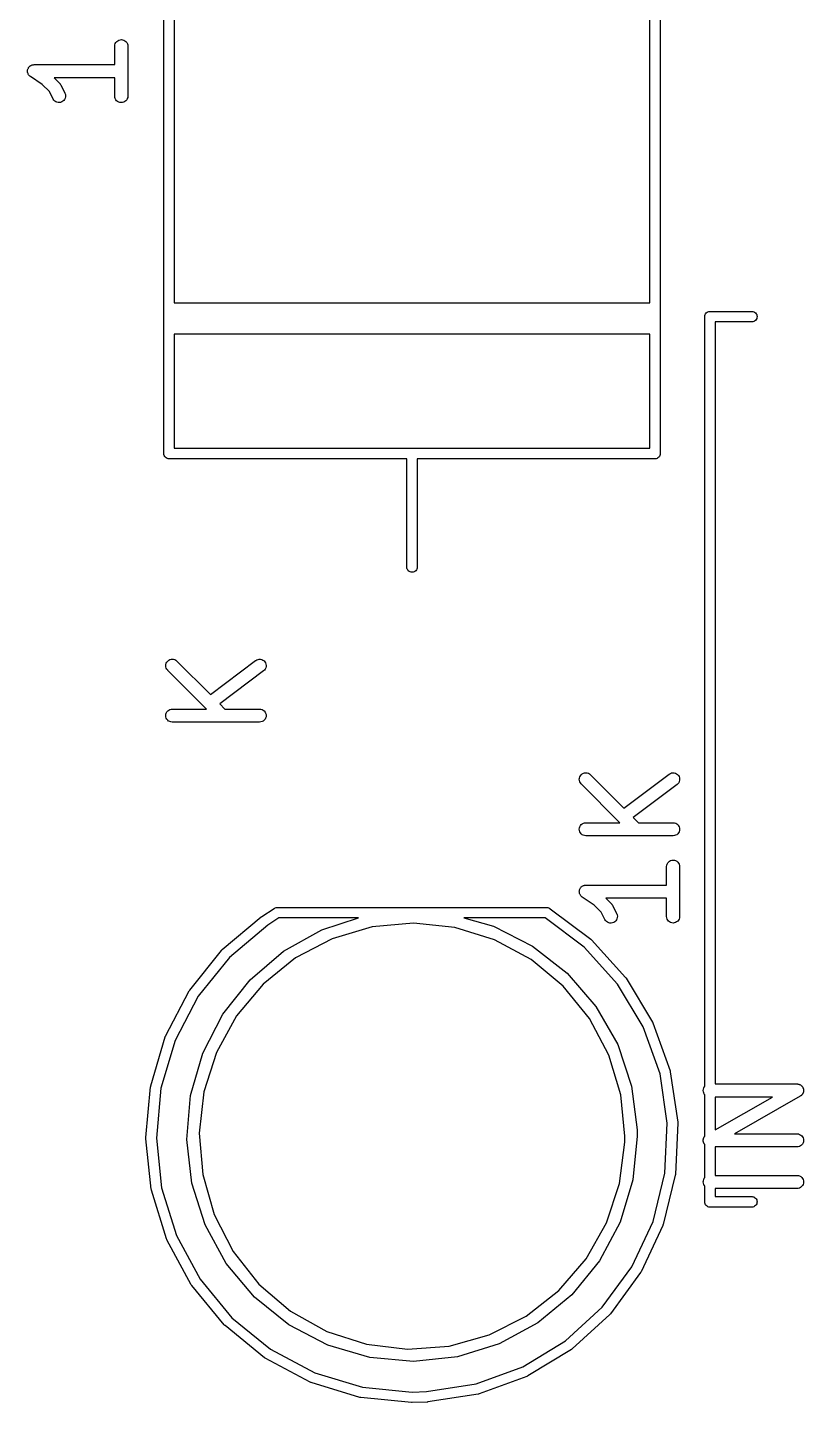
# Model space of a CAD drawing. Extents: x 84.8 to 173.4, y -140 to -47.1.
# Drawn here: x 137.83 to 146.73, y -133.35 to -117.6 of the extents above; entities that cross this region are included whole.
import ezdxf

# ---------------------------------------------------------------- set-up
doc = ezdxf.new("R2010")
doc.units = 0
doc.header["$MEASUREMENT"] = 0
doc.layers.add('BLACK', color=7, linetype='CONTINUOUS')

msp = doc.modelspace()

# ---------------------------------------------------------------- linework, layer by layer
at = {"layer": 'BLACK', "linetype": 'CONTINUOUS'}
for p, q in [((139.395, -120.811), (139.395, -112.725)), ((139.515, -112.782), (139.515, -120.754)), ((144.965, -120.754), (144.965, -113.007)), ((145.085, -113.007), (145.085, -120.811)), ((138.832, -117.815), (138.834, -117.801)), ((138.834, -117.801), (138.838, -117.787)), ((138.838, -117.787), (138.845, -117.774)), ((138.845, -117.774), (138.855, -117.763)), ((138.855, -117.763), (138.866, -117.754)), ((138.866, -117.754), (138.879, -117.747)), ((138.879, -117.747), (138.893, -117.743)), ((138.893, -117.743), (138.908, -117.741)), ((138.908, -117.741), (138.922, -117.743)), ((138.922, -117.743), (138.936, -117.747)), ((138.936, -117.747), (138.949, -117.754)), ((138.949, -117.754), (138.961, -117.763)), ((138.961, -117.763), (138.97, -117.775)), ((138.97, -117.775), (138.977, -117.788)), ((138.977, -117.788), (138.981, -117.802)), ((138.981, -117.802), (138.982, -117.816)), ((138.832, -117.816), (138.832, -117.815)), ((138.832, -118.027), (138.832, -117.816)), ((138.982, -117.816), (138.982, -118.388)), ((137.832, -118.101), (137.833, -118.094)), ((137.833, -118.109), (137.832, -118.101)), ((137.832, -118.101), (137.832, -118.101)), ((137.832, -118.101), (137.832, -118.101)), ((137.833, -118.094), (137.834, -118.087)), ((137.834, -118.116), (137.833, -118.109)), ((137.834, -118.087), (137.836, -118.079)), ((137.834, -118.087), (137.834, -118.087)), ((137.834, -118.087), (137.834, -118.087)), ((137.836, -118.123), (137.834, -118.116)), ((137.834, -118.116), (137.834, -118.116)), ((137.834, -118.116), (137.834, -118.116)), ((137.836, -118.079), (137.838, -118.073)), ((137.838, -118.13), (137.836, -118.123)), ((137.838, -118.073), (137.842, -118.066)), ((137.838, -118.073), (137.838, -118.073)), ((137.838, -118.073), (137.838, -118.073)), ((137.842, -118.066), (137.845, -118.06)), ((137.845, -118.06), (137.85, -118.054)), ((137.845, -118.06), (137.845, -118.06)), ((137.845, -118.06), (137.845, -118.06)), ((137.85, -118.054), (137.855, -118.049)), ((137.855, -118.049), (137.86, -118.044)), ((137.855, -118.049), (137.855, -118.049)), ((137.855, -118.049), (137.855, -118.049)), ((137.86, -118.044), (137.866, -118.04)), ((137.866, -118.039), (137.873, -118.036)), ((137.866, -118.04), (137.866, -118.039)), ((137.866, -118.04), (137.866, -118.04)), ((137.873, -118.036), (137.879, -118.033)), ((137.879, -118.033), (137.886, -118.031)), ((137.879, -118.033), (137.879, -118.033)), ((137.879, -118.033), (137.879, -118.033)), ((137.886, -118.031), (137.893, -118.028)), ((137.893, -118.028), (137.893, -118.028)), ((137.893, -118.028), (137.893, -118.028)), ((137.893, -118.028), (137.9, -118.028)), ((137.9, -118.028), (137.907, -118.027)), ((137.907, -118.027), (138.832, -118.027)), ((137.841, -118.136), (137.838, -118.13)), ((137.838, -118.13), (137.838, -118.13)), ((137.838, -118.13), (137.838, -118.13)), ((137.845, -118.143), (137.841, -118.136)), ((137.849, -118.149), (137.845, -118.143)), ((137.845, -118.143), (137.845, -118.143)), ((137.845, -118.143), (137.845, -118.143)), ((137.854, -118.154), (137.849, -118.149)), ((137.859, -118.159), (137.854, -118.154)), ((137.854, -118.154), (137.854, -118.154)), ((137.854, -118.154), (137.854, -118.154)), ((137.865, -118.164), (137.859, -118.159)), ((137.866, -118.164), (137.865, -118.164)), ((137.865, -118.164), (137.865, -118.164)), ((137.865, -118.164), (137.865, -118.164)), ((137.865, -118.164), (137.865, -118.164)), ((138.002, -118.256), (137.866, -118.164)), ((138.084, -118.337), (138.002, -118.256)), ((138.832, -118.177), (138.136, -118.177)), ((138.136, -118.177), (138.199, -118.239)), ((138.199, -118.239), (138.199, -118.24)), ((138.199, -118.24), (138.202, -118.243)), ((138.202, -118.243), (138.205, -118.247)), ((138.205, -118.247), (138.206, -118.249)), ((138.206, -118.249), (138.208, -118.252)), ((138.208, -118.252), (138.21, -118.255)), ((138.21, -118.255), (138.213, -118.259)), ((138.213, -118.259), (138.26, -118.354)), ((138.832, -118.388), (138.832, -118.177)), ((138.126, -118.421), (138.084, -118.337)), ((138.134, -118.434), (138.126, -118.421)), ((138.144, -118.444), (138.134, -118.434)), ((138.249, -118.437), (138.239, -118.447)), ((138.258, -118.425), (138.249, -118.437)), ((138.264, -118.412), (138.258, -118.425)), ((138.26, -118.354), (138.261, -118.355)), ((138.261, -118.355), (138.266, -118.369)), ((138.267, -118.398), (138.264, -118.412)), ((138.266, -118.369), (138.268, -118.383)), ((138.268, -118.383), (138.267, -118.398)), ((138.834, -118.402), (138.832, -118.388)), ((138.838, -118.416), (138.834, -118.402)), ((138.845, -118.429), (138.838, -118.416)), ((138.854, -118.441), (138.845, -118.429)), ((138.969, -118.43), (138.96, -118.441)), ((138.976, -118.417), (138.969, -118.43)), ((138.981, -118.403), (138.976, -118.417)), ((138.982, -118.389), (138.981, -118.403)), ((138.982, -118.388), (138.982, -118.389)), ((138.156, -118.453), (138.144, -118.444)), ((138.169, -118.459), (138.156, -118.453)), ((138.183, -118.462), (138.169, -118.459)), ((138.198, -118.463), (138.183, -118.462)), ((138.212, -118.46), (138.198, -118.463)), ((138.226, -118.455), (138.212, -118.46)), ((138.239, -118.447), (138.226, -118.455)), ((138.865, -118.45), (138.854, -118.441)), ((138.878, -118.457), (138.865, -118.45)), ((138.892, -118.461), (138.878, -118.457)), ((138.907, -118.463), (138.892, -118.461)), ((138.921, -118.461), (138.907, -118.463)), ((138.935, -118.457), (138.921, -118.461)), ((138.948, -118.45), (138.935, -118.457)), ((138.96, -118.441), (138.948, -118.45)), ((139.515, -120.754), (144.965, -120.754)), ((139.395, -120.814), (139.395, -120.811)), ((139.395, -120.817), (139.395, -120.814)), ((139.395, -120.931), (139.395, -120.817)), ((139.395, -120.934), (139.395, -120.931)), ((139.395, -120.937), (139.395, -120.934)), ((139.395, -121.051), (139.395, -120.937)), ((145.085, -120.811), (145.085, -120.814)), ((145.085, -120.814), (145.085, -120.817)), ((145.085, -120.817), (145.085, -120.931)), ((145.085, -120.931), (145.085, -120.934)), ((145.085, -120.934), (145.085, -120.937)), ((145.085, -120.937), (145.085, -121.051)), ((145.594, -120.914), (145.595, -120.902)), ((145.594, -120.917), (145.594, -120.914)), ((145.594, -129.732), (145.594, -120.917)), ((145.595, -120.902), (145.598, -120.891)), ((145.598, -120.891), (145.604, -120.881)), ((145.604, -120.881), (145.611, -120.871)), ((145.611, -120.871), (145.621, -120.864)), ((145.621, -120.864), (145.631, -120.858)), ((145.631, -120.858), (145.642, -120.855)), ((145.642, -120.855), (145.651, -120.854)), ((145.651, -120.854), (145.654, -120.854)), ((145.654, -120.854), (145.657, -120.854)), ((145.657, -120.854), (146.137, -120.854)), ((146.137, -120.854), (146.146, -120.855)), ((146.146, -120.855), (146.157, -120.858)), ((146.157, -120.858), (146.167, -120.864)), ((146.167, -120.864), (146.177, -120.871)), ((146.177, -120.957), (146.167, -120.964)), ((146.177, -120.871), (146.184, -120.881)), ((146.184, -120.947), (146.177, -120.957)), ((146.184, -120.881), (146.19, -120.891)), ((146.19, -120.937), (146.184, -120.947)), ((146.19, -120.891), (146.193, -120.902)), ((146.193, -120.926), (146.19, -120.937)), ((146.193, -120.902), (146.194, -120.914)), ((146.194, -120.914), (146.193, -120.926)), ((139.395, -121.054), (139.395, -121.051)), ((139.395, -121.057), (139.395, -121.054)), ((139.395, -122.479), (139.395, -121.057)), ((139.515, -121.114), (139.515, -122.422)), ((144.965, -121.114), (139.515, -121.114)), ((144.965, -122.422), (144.965, -121.114)), ((145.085, -121.051), (145.085, -121.054)), ((145.085, -121.054), (145.085, -121.057)), ((145.085, -121.057), (145.085, -122.479)), ((146.137, -120.974), (145.714, -120.974)), ((145.714, -120.974), (145.714, -129.703)), ((146.146, -120.973), (146.137, -120.974)), ((146.157, -120.97), (146.146, -120.973)), ((146.167, -120.964), (146.157, -120.97)), ((139.395, -122.482), (139.395, -122.479)), ((139.396, -122.494), (139.395, -122.482)), ((139.399, -122.505), (139.396, -122.494)), ((139.405, -122.515), (139.399, -122.505)), ((139.412, -122.525), (139.405, -122.515)), ((139.422, -122.532), (139.412, -122.525)), ((139.432, -122.538), (139.422, -122.532)), ((139.515, -122.422), (142.237, -122.422)), ((142.237, -122.422), (142.24, -122.422)), ((142.24, -122.422), (142.243, -122.422)), ((142.243, -122.422), (144.965, -122.422)), ((145.058, -122.532), (145.048, -122.538)), ((145.068, -122.525), (145.058, -122.532)), ((145.075, -122.515), (145.068, -122.525)), ((145.081, -122.505), (145.075, -122.515)), ((145.084, -122.494), (145.081, -122.505)), ((145.085, -122.482), (145.084, -122.494)), ((145.085, -122.479), (145.085, -122.482)), ((139.443, -122.541), (139.432, -122.538)), ((139.452, -122.542), (139.443, -122.541)), ((139.455, -122.542), (139.452, -122.542)), ((139.452, -122.542), (139.452, -122.542)), ((139.458, -122.542), (139.455, -122.542)), ((142.18, -122.542), (139.458, -122.542)), ((142.18, -123.785), (142.18, -122.542)), ((145.022, -122.542), (142.3, -122.542)), ((142.3, -122.542), (142.3, -123.785)), ((145.025, -122.542), (145.022, -122.542)), ((145.028, -122.542), (145.025, -122.542)), ((145.037, -122.541), (145.028, -122.542)), ((145.028, -122.542), (145.028, -122.542)), ((145.048, -122.538), (145.037, -122.541)), ((142.181, -123.794), (142.18, -123.785)), ((142.184, -123.805), (142.181, -123.794)), ((142.299, -123.794), (142.296, -123.805)), ((142.3, -123.785), (142.299, -123.794)), ((142.19, -123.815), (142.184, -123.805)), ((142.197, -123.825), (142.19, -123.815)), ((142.207, -123.832), (142.197, -123.825)), ((142.217, -123.838), (142.207, -123.832)), ((142.228, -123.841), (142.217, -123.838)), ((142.24, -123.842), (142.228, -123.841)), ((142.252, -123.841), (142.24, -123.842)), ((142.263, -123.838), (142.252, -123.841)), ((142.273, -123.832), (142.263, -123.838)), ((142.283, -123.825), (142.273, -123.832)), ((142.29, -123.815), (142.283, -123.825)), ((142.296, -123.805), (142.29, -123.815)), ((139.417, -124.912), (139.419, -124.897)), ((139.419, -124.897), (139.423, -124.883)), ((139.423, -124.883), (139.43, -124.87)), ((139.43, -124.87), (139.44, -124.859)), ((139.44, -124.859), (139.451, -124.85)), ((139.451, -124.85), (139.464, -124.843)), ((139.464, -124.843), (139.478, -124.839)), ((139.478, -124.839), (139.493, -124.837)), ((139.493, -124.837), (139.507, -124.839)), ((139.507, -124.839), (139.521, -124.843)), ((139.521, -124.843), (139.534, -124.85)), ((139.534, -124.85), (139.545, -124.859)), ((139.545, -124.859), (139.928, -125.242)), ((139.928, -125.242), (140.447, -124.852)), ((140.447, -124.852), (140.448, -124.852)), ((140.448, -124.852), (140.461, -124.844)), ((140.461, -124.844), (140.475, -124.84)), ((140.475, -124.84), (140.489, -124.838)), ((140.489, -124.838), (140.504, -124.838)), ((140.504, -124.838), (140.518, -124.842)), ((140.518, -124.842), (140.531, -124.848)), ((140.531, -124.848), (140.543, -124.857)), ((140.543, -124.857), (140.553, -124.868)), ((140.553, -124.868), (140.56, -124.88)), ((140.56, -124.88), (140.565, -124.894)), ((140.565, -124.894), (140.567, -124.909)), ((139.419, -124.926), (139.417, -124.912)), ((139.423, -124.94), (139.419, -124.926)), ((139.429, -124.953), (139.423, -124.94)), ((139.439, -124.965), (139.429, -124.953)), ((139.439, -124.966), (139.439, -124.965)), ((139.883, -125.409), (139.439, -124.966)), ((140.537, -124.972), (140.035, -125.349)), ((140.548, -124.963), (140.537, -124.972)), ((140.557, -124.951), (140.548, -124.963)), ((140.563, -124.938), (140.557, -124.951)), ((140.567, -124.923), (140.563, -124.938)), ((140.567, -124.909), (140.567, -124.923)), ((140.035, -125.349), (140.095, -125.409)), ((139.417, -125.483), (139.419, -125.469)), ((139.419, -125.498), (139.417, -125.483)), ((139.419, -125.469), (139.423, -125.455)), ((139.423, -125.512), (139.419, -125.498)), ((139.423, -125.455), (139.43, -125.442)), ((139.43, -125.525), (139.423, -125.512)), ((139.43, -125.442), (139.44, -125.431)), ((139.439, -125.536), (139.43, -125.525)), ((139.44, -125.431), (139.451, -125.421)), ((139.451, -125.421), (139.464, -125.415)), ((139.464, -125.415), (139.478, -125.41)), ((139.478, -125.41), (139.492, -125.409)), ((139.492, -125.409), (139.883, -125.409)), ((140.095, -125.409), (140.492, -125.409)), ((140.492, -125.409), (140.493, -125.409)), ((140.493, -125.409), (140.508, -125.411)), ((140.508, -125.411), (140.522, -125.415)), ((140.522, -125.415), (140.535, -125.422)), ((140.535, -125.422), (140.546, -125.431)), ((140.555, -125.526), (140.545, -125.537)), ((140.546, -125.431), (140.555, -125.443)), ((140.555, -125.443), (140.562, -125.456)), ((140.562, -125.513), (140.555, -125.526)), ((140.562, -125.456), (140.566, -125.47)), ((140.566, -125.499), (140.562, -125.513)), ((140.566, -125.47), (140.567, -125.484)), ((140.567, -125.484), (140.566, -125.499)), ((139.45, -125.546), (139.439, -125.536)), ((139.463, -125.553), (139.45, -125.546)), ((139.477, -125.557), (139.463, -125.553)), ((139.491, -125.559), (139.477, -125.557)), ((139.492, -125.559), (139.491, -125.559)), ((140.492, -125.559), (139.492, -125.559)), ((140.507, -125.557), (140.492, -125.559)), ((140.521, -125.553), (140.507, -125.557)), ((140.534, -125.546), (140.521, -125.553)), ((140.545, -125.537), (140.534, -125.546)), ((144.18, -126.161), (144.191, -126.152)), ((144.191, -126.152), (144.204, -126.145)), ((144.204, -126.145), (144.218, -126.141)), ((144.218, -126.141), (144.233, -126.139)), ((144.233, -126.139), (144.247, -126.141)), ((144.247, -126.141), (144.261, -126.145)), ((144.261, -126.145), (144.274, -126.152)), ((144.274, -126.152), (144.285, -126.161)), ((144.668, -126.544), (145.187, -126.154)), ((145.187, -126.154), (145.188, -126.154)), ((145.188, -126.154), (145.201, -126.146)), ((145.201, -126.146), (145.215, -126.141)), ((145.215, -126.141), (145.229, -126.139)), ((145.229, -126.139), (145.244, -126.14)), ((145.244, -126.14), (145.258, -126.144)), ((145.258, -126.144), (145.271, -126.15)), ((145.271, -126.15), (145.283, -126.159)), ((144.157, -126.213), (144.159, -126.199)), ((144.159, -126.228), (144.157, -126.213)), ((144.159, -126.199), (144.163, -126.185)), ((144.163, -126.242), (144.159, -126.228)), ((144.163, -126.185), (144.17, -126.172)), ((144.169, -126.255), (144.163, -126.242)), ((144.179, -126.267), (144.169, -126.255)), ((144.17, -126.172), (144.18, -126.161)), ((144.623, -126.711), (144.179, -126.267)), ((144.179, -126.267), (144.179, -126.267)), ((144.285, -126.161), (144.668, -126.544)), ((145.277, -126.274), (144.775, -126.651)), ((145.288, -126.264), (145.277, -126.274)), ((145.283, -126.159), (145.293, -126.17)), ((145.297, -126.253), (145.288, -126.264)), ((145.293, -126.17), (145.3, -126.182)), ((145.303, -126.239), (145.297, -126.253)), ((145.3, -126.182), (145.305, -126.196)), ((145.307, -126.225), (145.303, -126.239)), ((145.305, -126.196), (145.307, -126.211)), ((145.307, -126.211), (145.307, -126.225)), ((144.157, -126.785), (144.159, -126.771)), ((144.159, -126.8), (144.157, -126.785)), ((144.159, -126.771), (144.163, -126.757)), ((144.163, -126.757), (144.17, -126.744)), ((144.17, -126.744), (144.18, -126.732)), ((144.18, -126.732), (144.191, -126.723)), ((144.191, -126.723), (144.204, -126.716)), ((144.204, -126.716), (144.218, -126.712)), ((144.218, -126.712), (144.232, -126.711)), ((144.232, -126.711), (144.623, -126.711)), ((144.775, -126.651), (144.835, -126.711)), ((144.835, -126.711), (145.232, -126.711)), ((145.232, -126.711), (145.233, -126.711)), ((145.233, -126.711), (145.248, -126.712)), ((145.248, -126.712), (145.262, -126.717)), ((145.262, -126.717), (145.275, -126.724)), ((145.275, -126.724), (145.286, -126.733)), ((145.286, -126.733), (145.295, -126.745)), ((145.295, -126.745), (145.302, -126.758)), ((145.302, -126.758), (145.306, -126.772)), ((145.306, -126.772), (145.307, -126.786)), ((145.307, -126.786), (145.306, -126.801)), ((144.163, -126.814), (144.159, -126.8)), ((144.17, -126.827), (144.163, -126.814)), ((144.179, -126.838), (144.17, -126.827)), ((144.19, -126.848), (144.179, -126.838)), ((144.203, -126.855), (144.19, -126.848)), ((144.217, -126.859), (144.203, -126.855)), ((144.231, -126.861), (144.217, -126.859)), ((144.232, -126.861), (144.231, -126.861)), ((145.232, -126.861), (144.232, -126.861)), ((145.247, -126.859), (145.232, -126.861)), ((145.261, -126.855), (145.247, -126.859)), ((145.274, -126.848), (145.261, -126.855)), ((145.285, -126.839), (145.274, -126.848)), ((145.295, -126.828), (145.285, -126.839)), ((145.302, -126.815), (145.295, -126.828)), ((145.306, -126.801), (145.302, -126.815)), ((145.157, -127.213), (145.159, -127.199)), ((145.157, -127.214), (145.157, -127.213)), ((145.157, -127.425), (145.157, -127.214)), ((145.159, -127.199), (145.163, -127.185)), ((145.163, -127.185), (145.17, -127.172)), ((145.17, -127.172), (145.18, -127.161)), ((145.18, -127.161), (145.191, -127.152)), ((145.191, -127.152), (145.204, -127.145)), ((145.204, -127.145), (145.218, -127.141)), ((145.218, -127.141), (145.233, -127.139)), ((145.233, -127.139), (145.247, -127.141)), ((145.247, -127.141), (145.261, -127.145)), ((145.261, -127.145), (145.274, -127.152)), ((145.274, -127.152), (145.286, -127.161)), ((145.286, -127.161), (145.295, -127.173)), ((145.295, -127.173), (145.302, -127.186)), ((145.302, -127.186), (145.306, -127.2)), ((145.306, -127.2), (145.307, -127.214)), ((145.307, -127.214), (145.307, -127.786)), ((144.157, -127.499), (144.158, -127.492)), ((144.158, -127.507), (144.157, -127.499)), ((144.157, -127.499), (144.157, -127.499)), ((144.157, -127.499), (144.157, -127.499)), ((144.158, -127.492), (144.159, -127.485)), ((144.159, -127.514), (144.158, -127.507)), ((144.159, -127.485), (144.161, -127.478)), ((144.159, -127.485), (144.159, -127.485)), ((144.159, -127.485), (144.159, -127.485)), ((144.161, -127.521), (144.159, -127.514)), ((144.159, -127.514), (144.159, -127.514)), ((144.159, -127.514), (144.159, -127.514)), ((144.161, -127.478), (144.163, -127.471)), ((144.163, -127.528), (144.161, -127.521)), ((144.163, -127.471), (144.167, -127.464)), ((144.163, -127.471), (144.163, -127.471)), ((144.163, -127.471), (144.163, -127.471)), ((144.166, -127.534), (144.163, -127.528)), ((144.163, -127.528), (144.163, -127.528)), ((144.163, -127.528), (144.163, -127.528)), ((144.17, -127.541), (144.166, -127.534)), ((144.167, -127.464), (144.17, -127.458)), ((144.17, -127.458), (144.175, -127.452)), ((144.17, -127.458), (144.17, -127.458)), ((144.17, -127.458), (144.17, -127.458)), ((144.174, -127.547), (144.17, -127.541)), ((144.17, -127.541), (144.17, -127.541)), ((144.17, -127.541), (144.17, -127.541)), ((144.179, -127.552), (144.174, -127.547)), ((144.175, -127.452), (144.18, -127.447)), ((144.184, -127.557), (144.179, -127.552)), ((144.179, -127.552), (144.179, -127.552)), ((144.179, -127.552), (144.179, -127.552)), ((144.18, -127.447), (144.185, -127.442)), ((144.18, -127.447), (144.18, -127.447)), ((144.18, -127.447), (144.18, -127.447)), ((144.19, -127.562), (144.184, -127.557)), ((144.185, -127.442), (144.191, -127.438)), ((144.191, -127.562), (144.19, -127.562)), ((144.19, -127.562), (144.19, -127.562)), ((144.19, -127.562), (144.19, -127.562)), ((144.19, -127.562), (144.19, -127.562)), ((144.191, -127.437), (144.198, -127.434)), ((144.191, -127.438), (144.191, -127.437)), ((144.191, -127.438), (144.191, -127.438)), ((144.327, -127.654), (144.191, -127.562)), ((144.198, -127.434), (144.204, -127.431)), ((144.204, -127.431), (144.211, -127.429)), ((144.204, -127.431), (144.204, -127.431)), ((144.204, -127.431), (144.204, -127.431)), ((144.211, -127.429), (144.218, -127.426)), ((144.218, -127.426), (144.218, -127.426)), ((144.218, -127.426), (144.218, -127.426)), ((144.218, -127.426), (144.225, -127.426)), ((144.225, -127.426), (144.232, -127.425)), ((144.232, -127.425), (145.157, -127.425)), ((145.157, -127.575), (144.461, -127.575)), ((144.461, -127.575), (144.524, -127.637)), ((145.157, -127.786), (145.157, -127.575)), ((140.518, -127.785), (140.659, -127.694)), ((140.659, -127.694), (140.662, -127.692)), ((140.662, -127.692), (140.672, -127.686)), ((140.672, -127.686), (140.683, -127.683)), ((140.683, -127.683), (140.692, -127.682)), ((140.692, -127.682), (143.788, -127.682)), ((143.788, -127.682), (143.797, -127.683)), ((143.797, -127.683), (143.808, -127.686)), ((143.808, -127.686), (143.818, -127.692)), ((143.818, -127.692), (143.824, -127.696)), ((143.824, -127.696), (144.289, -128.043)), ((144.409, -127.735), (144.327, -127.654)), ((144.524, -127.637), (144.524, -127.638)), ((144.524, -127.638), (144.527, -127.641)), ((144.527, -127.641), (144.53, -127.645)), ((144.53, -127.645), (144.531, -127.647)), ((144.531, -127.647), (144.533, -127.65)), ((144.533, -127.65), (144.535, -127.653)), ((144.535, -127.653), (144.538, -127.657)), ((144.538, -127.657), (144.585, -127.752)), ((140.065, -128.164), (140.512, -127.789)), ((140.586, -127.884), (140.146, -128.253)), ((140.512, -127.789), (140.515, -127.787)), ((140.512, -127.789), (140.512, -127.789)), ((140.515, -127.787), (140.518, -127.785)), ((140.713, -127.802), (140.586, -127.884)), ((141.625, -127.802), (140.713, -127.802)), ((141.207, -127.938), (141.625, -127.802)), ((142.257, -127.862), (141.783, -127.905)), ((142.731, -127.912), (142.257, -127.862)), ((143.765, -127.802), (142.834, -127.802)), ((142.834, -127.802), (143.173, -127.897)), ((144.212, -128.135), (143.765, -127.802)), ((144.451, -127.819), (144.409, -127.735)), ((144.459, -127.832), (144.451, -127.819)), ((144.469, -127.842), (144.459, -127.832)), ((144.481, -127.851), (144.469, -127.842)), ((144.494, -127.857), (144.481, -127.851)), ((144.508, -127.86), (144.494, -127.857)), ((144.523, -127.861), (144.508, -127.86)), ((144.537, -127.858), (144.523, -127.861)), ((144.551, -127.853), (144.537, -127.858)), ((144.564, -127.845), (144.551, -127.853)), ((144.574, -127.835), (144.564, -127.845)), ((144.583, -127.823), (144.574, -127.835)), ((144.589, -127.81), (144.583, -127.823)), ((144.585, -127.752), (144.586, -127.753)), ((144.586, -127.753), (144.591, -127.767)), ((144.592, -127.796), (144.589, -127.81)), ((144.591, -127.767), (144.593, -127.781)), ((144.593, -127.781), (144.592, -127.796)), ((145.159, -127.8), (145.157, -127.786)), ((145.163, -127.814), (145.159, -127.8)), ((145.17, -127.827), (145.163, -127.814)), ((145.179, -127.839), (145.17, -127.827)), ((145.19, -127.848), (145.179, -127.839)), ((145.203, -127.855), (145.19, -127.848)), ((145.217, -127.859), (145.203, -127.855)), ((145.232, -127.861), (145.217, -127.859)), ((145.246, -127.859), (145.232, -127.861)), ((145.26, -127.855), (145.246, -127.859)), ((145.273, -127.848), (145.26, -127.855)), ((145.285, -127.839), (145.273, -127.848)), ((145.294, -127.828), (145.285, -127.839)), ((145.301, -127.815), (145.294, -127.828)), ((145.306, -127.801), (145.301, -127.815)), ((145.307, -127.787), (145.306, -127.801)), ((145.307, -127.786), (145.307, -127.787)), ((140.768, -128.183), (141.207, -127.938)), ((141.326, -128.04), (140.904, -128.26)), ((141.783, -127.905), (141.326, -128.04)), ((143.186, -128.053), (142.731, -127.912)), ((143.173, -127.897), (143.622, -128.124)), ((144.289, -128.043), (144.289, -128.043)), ((144.289, -128.043), (144.293, -128.047)), ((144.293, -128.047), (144.297, -128.051)), ((139.691, -128.628), (140.057, -128.173)), ((140.057, -128.172), (140.061, -128.168)), ((140.057, -128.173), (140.057, -128.172)), ((140.061, -128.168), (140.065, -128.164)), ((140.384, -128.51), (140.768, -128.183)), ((143.604, -128.279), (143.186, -128.053)), ((143.622, -128.124), (144.019, -128.434)), ((144.595, -128.56), (144.212, -128.135)), ((144.297, -128.051), (144.688, -128.484)), ((140.146, -128.253), (139.788, -128.698)), ((140.904, -128.26), (140.533, -128.559)), ((143.971, -128.583), (143.604, -128.279)), ((140.071, -128.904), (140.384, -128.51)), ((144.019, -128.434), (144.348, -128.815)), ((144.688, -128.484), (144.689, -128.484)), ((144.689, -128.484), (144.692, -128.489)), ((144.692, -128.489), (144.695, -128.493)), ((144.695, -128.493), (144.995, -128.994)), ((139.414, -129.155), (139.685, -128.637)), ((139.685, -128.637), (139.688, -128.632)), ((139.685, -128.637), (139.685, -128.637)), ((139.688, -128.632), (139.691, -128.628)), ((140.533, -128.559), (140.227, -128.923)), ((144.272, -128.952), (143.971, -128.583)), ((144.889, -129.05), (144.595, -128.56)), ((139.788, -128.698), (139.523, -129.205)), ((144.348, -128.815), (144.597, -129.253)), ((139.841, -129.352), (140.071, -128.904)), ((140.227, -128.923), (139.997, -129.341)), ((144.496, -129.372), (144.272, -128.952)), ((145.082, -129.589), (144.889, -129.05)), ((144.995, -128.994), (144.995, -128.995)), ((144.995, -128.995), (144.998, -129)), ((144.998, -129), (145, -129.004)), ((145, -129.004), (145.197, -129.554)), ((139.245, -129.725), (139.41, -129.165)), ((139.523, -129.205), (139.362, -129.753)), ((139.41, -129.165), (139.412, -129.16)), ((139.41, -129.165), (139.41, -129.165)), ((139.412, -129.16), (139.414, -129.155)), ((144.597, -129.253), (144.756, -129.73)), ((139.702, -129.836), (139.841, -129.352)), ((139.997, -129.341), (139.853, -129.795)), ((144.634, -129.828), (144.496, -129.372)), ((145.166, -130.154), (145.082, -129.589)), ((145.197, -129.554), (145.197, -129.555)), ((145.197, -129.555), (145.198, -129.56)), ((145.198, -129.56), (145.199, -129.565)), ((145.199, -129.565), (145.286, -130.142)), ((139.19, -130.318), (139.243, -129.737)), ((139.243, -129.736), (139.244, -129.731)), ((139.243, -129.737), (139.243, -129.736)), ((139.244, -129.731), (139.245, -129.725)), ((139.362, -129.753), (139.31, -130.323)), ((144.756, -129.73), (144.819, -130.23)), ((145.577, -129.778), (145.579, -129.763)), ((145.579, -129.792), (145.577, -129.778)), ((145.579, -129.763), (145.583, -129.749)), ((145.583, -129.749), (145.59, -129.736)), ((145.59, -129.736), (145.594, -129.732)), ((145.714, -129.703), (146.652, -129.703)), ((146.652, -129.703), (146.653, -129.703)), ((146.653, -129.703), (146.656, -129.703)), ((146.656, -129.703), (146.658, -129.703)), ((146.658, -129.703), (146.663, -129.704)), ((146.663, -129.704), (146.668, -129.705)), ((146.668, -129.705), (146.67, -129.706)), ((146.67, -129.706), (146.673, -129.706)), ((146.673, -129.706), (146.677, -129.708)), ((146.677, -129.708), (146.682, -129.709)), ((146.682, -129.709), (146.684, -129.71)), ((146.684, -129.71), (146.686, -129.711)), ((146.686, -129.711), (146.691, -129.714)), ((146.691, -129.714), (146.695, -129.716)), ((146.695, -129.716), (146.697, -129.718)), ((146.697, -129.718), (146.699, -129.719)), ((146.699, -129.719), (146.702, -129.723)), ((146.702, -129.723), (146.706, -129.726)), ((146.706, -129.726), (146.708, -129.728)), ((146.708, -129.728), (146.709, -129.729)), ((146.709, -129.729), (146.712, -129.733)), ((146.712, -129.733), (146.715, -129.737)), ((146.715, -129.737), (146.716, -129.739)), ((146.716, -129.739), (146.718, -129.741)), ((146.718, -129.741), (146.72, -129.746)), ((146.72, -129.746), (146.722, -129.75)), ((146.722, -129.75), (146.723, -129.753)), ((146.723, -129.753), (146.724, -129.755)), ((146.724, -129.755), (146.725, -129.76)), ((146.725, -129.76), (146.726, -129.764)), ((146.726, -129.764), (146.726, -129.767)), ((146.726, -129.767), (146.727, -129.769)), ((146.727, -129.769), (146.727, -129.774)), ((146.727, -129.774), (146.727, -129.779)), ((146.727, -129.779), (146.727, -129.781)), ((139.66, -130.338), (139.702, -129.836)), ((139.853, -129.795), (139.8, -130.268)), ((144.68, -130.302), (144.634, -129.828)), ((145.583, -129.806), (145.579, -129.792)), ((145.59, -129.819), (145.583, -129.806)), ((145.594, -129.825), (145.59, -129.819)), ((145.594, -130.303), (145.594, -129.825)), ((145.714, -129.853), (145.714, -130.228)), ((145.714, -130.228), (146.37, -129.853)), ((146.37, -129.853), (145.714, -129.853)), ((146.69, -129.843), (145.935, -130.275)), ((146.692, -129.842), (146.69, -129.843)), ((146.694, -129.841), (146.692, -129.842)), ((146.698, -129.838), (146.694, -129.841)), ((146.702, -129.835), (146.698, -129.838)), ((146.703, -129.833), (146.702, -129.835)), ((146.705, -129.831), (146.703, -129.833)), ((146.708, -129.828), (146.705, -129.831)), ((146.712, -129.824), (146.708, -129.828)), ((146.713, -129.822), (146.712, -129.824)), ((146.715, -129.82), (146.713, -129.822)), ((146.717, -129.816), (146.715, -129.82)), ((146.719, -129.812), (146.717, -129.816)), ((146.72, -129.809), (146.719, -129.812)), ((146.722, -129.807), (146.72, -129.809)), ((146.723, -129.803), (146.722, -129.807)), ((146.725, -129.798), (146.723, -129.803)), ((146.726, -129.793), (146.725, -129.796)), ((146.725, -129.796), (146.725, -129.798)), ((146.727, -129.784), (146.726, -129.788)), ((146.726, -129.788), (146.726, -129.793)), ((146.727, -129.781), (146.727, -129.784)), ((144.819, -130.23), (144.82, -130.302)), ((145.139, -130.725), (145.166, -130.154)), ((145.286, -130.154), (145.259, -130.737)), ((145.286, -130.142), (145.286, -130.143)), ((145.286, -130.143), (145.286, -130.149)), ((145.286, -130.149), (145.286, -130.154)), ((139.19, -130.323), (139.19, -130.318)), ((139.19, -130.329), (139.19, -130.323)), ((139.19, -130.33), (139.19, -130.329)), ((139.251, -130.91), (139.19, -130.33)), ((139.31, -130.323), (139.37, -130.892)), ((139.716, -130.838), (139.66, -130.338)), ((139.8, -130.268), (139.84, -130.742)), ((144.619, -130.843), (144.679, -130.37)), ((144.679, -130.37), (144.68, -130.302)), ((144.82, -130.302), (144.771, -130.803)), ((145.577, -130.349), (145.578, -130.347)), ((145.578, -130.354), (145.577, -130.349)), ((145.578, -130.339), (145.579, -130.335)), ((145.578, -130.344), (145.578, -130.339)), ((145.578, -130.347), (145.578, -130.344)), ((145.578, -130.359), (145.578, -130.354)), ((145.578, -130.361), (145.578, -130.359)), ((145.579, -130.364), (145.578, -130.361)), ((145.579, -130.335), (145.58, -130.332)), ((145.58, -130.368), (145.579, -130.364)), ((145.58, -130.33), (145.582, -130.325)), ((145.58, -130.332), (145.58, -130.33)), ((145.581, -130.373), (145.58, -130.368)), ((145.582, -130.375), (145.581, -130.373)), ((145.582, -130.325), (145.583, -130.321)), ((145.583, -130.378), (145.582, -130.375)), ((145.583, -130.321), (145.584, -130.318)), ((145.585, -130.382), (145.583, -130.378)), ((145.584, -130.318), (145.585, -130.316)), ((145.585, -130.316), (145.588, -130.312)), ((145.587, -130.386), (145.585, -130.382)), ((145.588, -130.388), (145.587, -130.386)), ((145.588, -130.312), (145.59, -130.308)), ((145.59, -130.391), (145.588, -130.388)), ((145.59, -130.308), (145.592, -130.306)), ((145.593, -130.394), (145.59, -130.391)), ((145.592, -130.306), (145.593, -130.304)), ((145.593, -130.304), (145.594, -130.303)), ((145.594, -130.396), (145.593, -130.394)), ((145.594, -130.779), (145.594, -130.396)), ((145.935, -130.275), (146.652, -130.275)), ((146.652, -130.275), (146.653, -130.275)), ((146.653, -130.275), (146.668, -130.276)), ((146.668, -130.276), (146.682, -130.281)), ((146.682, -130.281), (146.695, -130.288)), ((146.705, -130.403), (146.694, -130.412)), ((146.695, -130.288), (146.706, -130.297)), ((146.715, -130.392), (146.705, -130.403)), ((146.706, -130.297), (146.715, -130.309)), ((146.715, -130.309), (146.722, -130.322)), ((146.722, -130.379), (146.715, -130.392)), ((146.722, -130.322), (146.726, -130.336)), ((146.726, -130.365), (146.722, -130.379)), ((146.726, -130.336), (146.727, -130.35)), ((146.727, -130.35), (146.726, -130.365)), ((146.652, -130.425), (145.714, -130.425)), ((145.714, -130.425), (145.714, -130.751)), ((146.667, -130.423), (146.652, -130.425)), ((146.681, -130.419), (146.667, -130.423)), ((146.694, -130.412), (146.681, -130.419)), ((145.002, -131.28), (145.139, -130.725)), ((139.869, -131.318), (139.716, -130.838)), ((139.84, -130.742), (139.971, -131.2)), ((144.469, -131.294), (144.619, -130.843)), ((144.771, -130.803), (144.625, -131.285)), ((145.257, -130.749), (145.117, -131.315)), ((145.258, -130.743), (145.257, -130.749)), ((145.259, -130.738), (145.258, -130.743)), ((145.259, -130.737), (145.259, -130.738)), ((145.577, -130.825), (145.579, -130.811)), ((145.579, -130.84), (145.577, -130.825)), ((145.579, -130.811), (145.583, -130.797)), ((145.583, -130.854), (145.579, -130.84)), ((145.583, -130.797), (145.59, -130.784)), ((145.59, -130.867), (145.583, -130.854)), ((145.59, -130.784), (145.594, -130.779)), ((145.594, -130.872), (145.59, -130.867)), ((145.594, -131.051), (145.594, -130.872)), ((145.714, -130.751), (146.652, -130.751)), ((146.652, -130.751), (146.653, -130.751)), ((146.653, -130.751), (146.668, -130.752)), ((146.668, -130.752), (146.682, -130.757)), ((146.682, -130.757), (146.695, -130.764)), ((146.705, -130.879), (146.694, -130.888)), ((146.695, -130.764), (146.706, -130.773)), ((146.715, -130.868), (146.705, -130.879)), ((146.706, -130.773), (146.715, -130.785)), ((146.715, -130.785), (146.722, -130.798)), ((146.722, -130.855), (146.715, -130.868)), ((146.722, -130.798), (146.726, -130.812)), ((146.726, -130.841), (146.722, -130.855)), ((146.726, -130.812), (146.727, -130.826)), ((146.727, -130.826), (146.726, -130.841)), ((139.253, -130.915), (139.251, -130.91)), ((139.254, -130.921), (139.253, -130.915)), ((139.426, -131.479), (139.254, -130.921)), ((139.254, -130.921), (139.254, -130.921)), ((139.37, -130.892), (139.539, -131.438)), ((146.652, -130.901), (145.714, -130.901)), ((145.714, -130.901), (145.714, -130.994)), ((145.714, -130.994), (146.137, -130.994)), ((146.137, -130.994), (146.146, -130.995)), ((146.146, -130.995), (146.157, -130.998)), ((146.157, -130.998), (146.167, -131.004)), ((146.167, -131.004), (146.177, -131.011)), ((146.177, -131.011), (146.184, -131.021)), ((146.184, -131.021), (146.19, -131.031)), ((146.19, -131.031), (146.193, -131.042)), ((146.667, -130.899), (146.652, -130.901)), ((146.681, -130.895), (146.667, -130.899)), ((146.694, -130.888), (146.681, -130.895)), ((145.594, -131.054), (145.594, -131.051)), ((145.595, -131.066), (145.594, -131.054)), ((145.598, -131.077), (145.595, -131.066)), ((145.604, -131.087), (145.598, -131.077)), ((145.611, -131.097), (145.604, -131.087)), ((145.621, -131.104), (145.611, -131.097)), ((145.631, -131.11), (145.621, -131.104)), ((145.642, -131.113), (145.631, -131.11)), ((145.651, -131.114), (145.642, -131.113)), ((145.654, -131.114), (145.651, -131.114)), ((145.651, -131.114), (145.651, -131.114)), ((145.657, -131.114), (145.654, -131.114)), ((146.137, -131.114), (145.657, -131.114)), ((146.146, -131.113), (146.137, -131.114)), ((146.157, -131.11), (146.146, -131.113)), ((146.167, -131.104), (146.157, -131.11)), ((146.177, -131.097), (146.167, -131.104)), ((146.184, -131.087), (146.177, -131.097)), ((146.19, -131.077), (146.184, -131.087)), ((146.193, -131.066), (146.19, -131.077)), ((146.193, -131.042), (146.194, -131.054)), ((146.194, -131.054), (146.193, -131.066)), ((140.111, -131.76), (139.869, -131.318)), ((139.971, -131.2), (140.189, -131.624)), ((144.234, -131.708), (144.469, -131.294)), ((144.625, -131.285), (144.389, -131.73)), ((144.759, -131.798), (145.002, -131.28)), ((145.113, -131.326), (144.865, -131.854)), ((145.114, -131.321), (145.113, -131.326)), ((145.116, -131.316), (145.114, -131.321)), ((145.117, -131.315), (145.116, -131.316)), ((139.429, -131.484), (139.426, -131.479)), ((139.431, -131.489), (139.429, -131.484)), ((139.431, -131.49), (139.431, -131.489)), ((139.709, -132.003), (139.431, -131.49)), ((139.539, -131.438), (139.811, -131.941)), ((140.189, -131.624), (140.485, -131.997)), ((140.435, -132.145), (140.111, -131.76)), ((143.923, -132.069), (144.234, -131.708)), ((144.389, -131.73), (144.071, -132.12)), ((144.42, -132.259), (144.759, -131.798)), ((139.811, -131.941), (140.176, -132.381)), ((144.859, -131.864), (144.514, -132.335)), ((144.862, -131.86), (144.859, -131.864)), ((144.865, -131.855), (144.862, -131.86)), ((144.865, -131.854), (144.865, -131.855)), ((139.712, -132.007), (139.709, -132.003)), ((139.715, -132.012), (139.712, -132.007)), ((139.715, -132.013), (139.715, -132.012)), ((140.087, -132.462), (139.715, -132.013)), ((140.485, -131.997), (140.847, -132.306)), ((143.547, -132.362), (143.923, -132.069)), ((144.071, -132.12), (143.683, -132.441)), ((140.827, -132.461), (140.435, -132.145)), ((143.999, -132.645), (144.42, -132.259)), ((140.176, -132.381), (140.619, -132.742)), ((140.847, -132.306), (141.263, -132.538)), ((143.122, -132.577), (143.547, -132.362)), ((143.683, -132.441), (143.24, -132.68)), ((144.506, -132.343), (144.075, -132.738)), ((144.509, -132.339), (144.506, -132.343)), ((144.513, -132.335), (144.509, -132.339)), ((144.514, -132.335), (144.513, -132.335)), ((140.091, -132.466), (140.087, -132.462)), ((140.095, -132.47), (140.091, -132.466)), ((140.096, -132.47), (140.095, -132.47)), ((140.548, -132.839), (140.096, -132.47)), ((141.274, -132.694), (140.827, -132.461)), ((141.263, -132.538), (141.716, -132.685)), ((142.664, -132.705), (143.122, -132.577)), ((140.619, -132.742), (141.124, -133.011)), ((141.757, -132.836), (141.274, -132.694)), ((141.716, -132.685), (142.189, -132.741)), ((142.189, -132.741), (142.664, -132.705)), ((143.24, -132.68), (142.759, -132.829)), ((143.51, -132.942), (143.999, -132.645)), ((144.066, -132.745), (143.567, -133.048)), ((144.07, -132.741), (144.066, -132.745)), ((144.075, -132.738), (144.07, -132.741)), ((144.075, -132.738), (144.075, -132.738)), ((140.552, -132.842), (140.548, -132.839)), ((140.557, -132.845), (140.552, -132.842)), ((140.558, -132.846), (140.557, -132.845)), ((141.073, -133.12), (140.558, -132.846)), ((142.258, -132.882), (141.757, -132.836)), ((142.759, -132.829), (142.258, -132.882)), ((141.124, -133.011), (141.671, -133.176)), ((142.973, -133.139), (143.51, -132.942)), ((143.557, -133.053), (143.009, -133.253)), ((143.562, -133.05), (143.557, -133.053)), ((143.567, -133.048), (143.562, -133.05)), ((143.567, -133.048), (143.567, -133.048)), ((141.078, -133.122), (141.073, -133.12)), ((141.083, -133.124), (141.078, -133.122)), ((141.084, -133.124), (141.083, -133.124)), ((141.642, -133.293), (141.084, -133.124)), ((141.671, -133.176), (142.242, -133.232)), ((142.242, -133.232), (142.406, -133.227)), ((142.406, -133.227), (142.973, -133.139)), ((141.648, -133.294), (141.642, -133.293)), ((141.653, -133.295), (141.648, -133.294)), ((141.654, -133.295), (141.653, -133.295)), ((142.235, -133.352), (141.654, -133.295)), ((142.237, -133.352), (142.235, -133.352)), ((142.24, -133.352), (142.237, -133.352)), ((142.241, -133.352), (142.24, -133.352)), ((142.413, -133.347), (142.241, -133.352)), ((142.417, -133.347), (142.413, -133.347)), ((142.42, -133.346), (142.417, -133.347)), ((142.421, -133.346), (142.42, -133.346)), ((142.997, -133.256), (142.421, -133.346)), ((143.003, -133.255), (142.997, -133.256)), ((143.008, -133.254), (143.003, -133.255)), ((143.009, -133.253), (143.008, -133.254))]:
    msp.add_line(p, q, dxfattribs=at)

doc.saveas('drawing.dxf')
